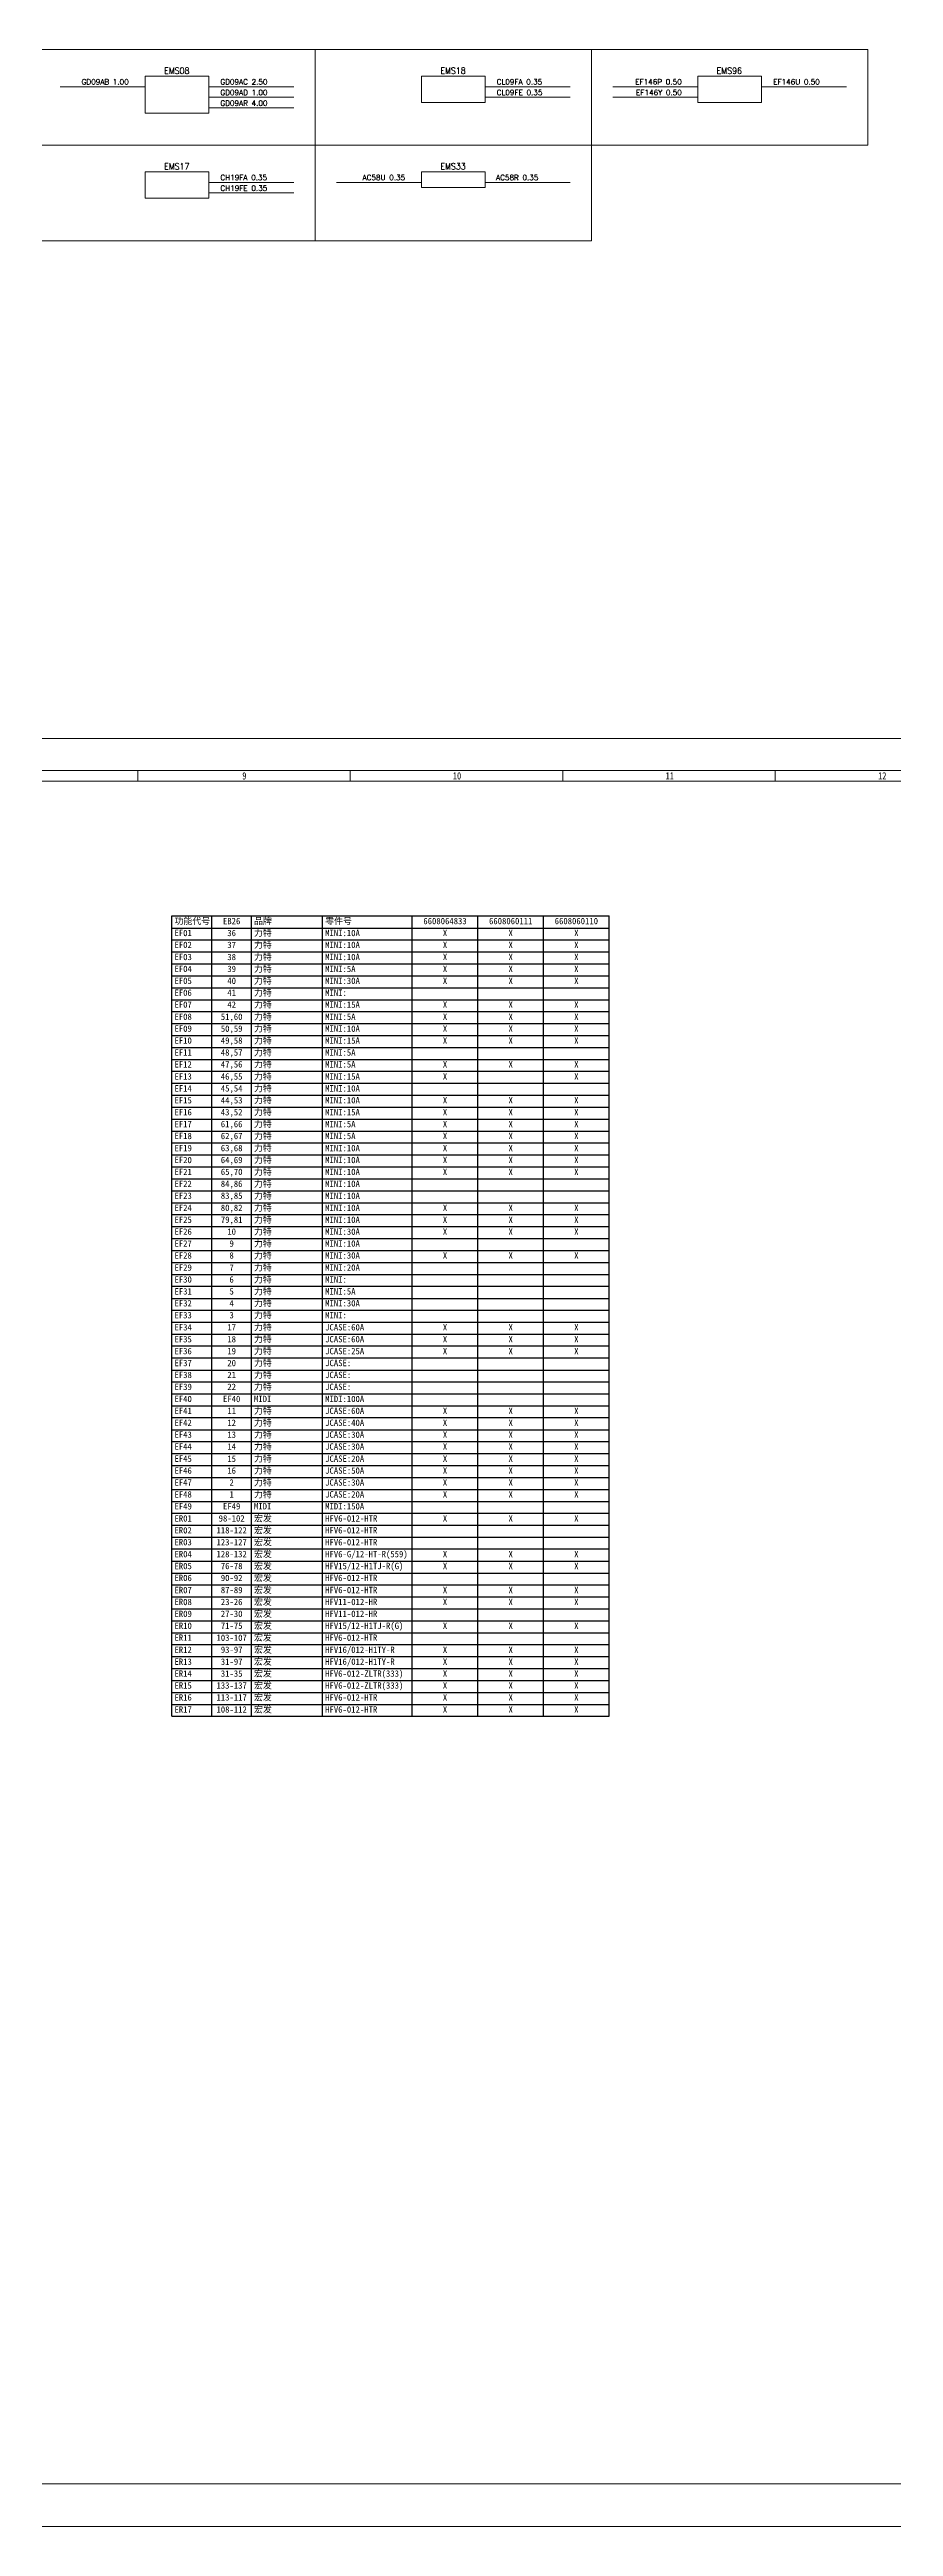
# Model space of a CAD drawing. Header units: inches. Extents: x 47316 to 59086, y 3141 to 11743.
# Drawn here: x 51026 to 51424, y 9458 to 10623 of the extents above; entities that cross this region are included whole.
import ezdxf
from ezdxf.enums import TextEntityAlignment as Align

# ---------------------------------------------------------------- set-up
doc = ezdxf.new("R2010")
doc.units = ezdxf.units.IN
doc.header["$MEASUREMENT"] = 0
doc.styles.add('COOL-宋体', font='')
doc.styles.add('MtX_FangSong_GB2312', font='')
doc.styles.add('样式 100', font='SimSun.ttf', dxfattribs={"width": 0.7, "height": 3.5})
doc.styles.get('COOL-宋体').set_extended_font_data('SimSun')
doc.styles.get('MtX_FangSong_GB2312').set_extended_font_data('FangSong_GB2312')

msp = doc.modelspace()

# ---------------------------------------------------------------- linework, layer by layer
at = {"color": 7, "linetype": 'Continuous', "lineweight": 15}
for p, q in [((51031.4, 10605.8), (51071.4, 10605.8)), ((51101.4, 10605.8), (51141.4, 10605.8)), ((51231.4, 10605.8), (51271.4, 10605.8)), ((51291.4, 10605.8), (51331.4, 10605.8)), ((51361.4, 10605.8), (51401.4, 10605.8)), ((51101.4, 10600.8), (51141.4, 10600.8)), ((51101.4, 10595.8), (51141.4, 10595.8)), ((51231.4, 10600.8), (51271.4, 10600.8)), ((51291.4, 10600.8), (51331.4, 10600.8)), ((51101.4, 10560.8), (51141.4, 10560.8)), ((51161.4, 10560.8), (51201.4, 10560.8)), ((51231.4, 10560.8), (51271.4, 10560.8)), ((51101.4, 10555.8), (51141.4, 10555.8))]:
    msp.add_line(p, q, dxfattribs=at)
at = {"color": 0, "lineweight": 15}
for p, q in [((57387.9, 10299.1), (50247.9, 10299.1)), ((50267.9, 10284.1), (57267.9, 10284.1)), ((50267.9, 10279.1), (57367.9, 10279.1)), ((51067.9, 10279.1), (51067.9, 10284.1)), ((51167.9, 10279.1), (51167.9, 10284.1)), ((51267.9, 10279.1), (51267.9, 10284.1)), ((51367.9, 10279.1), (51367.9, 10284.1)), ((50267.9, 9478.1), (57367.9, 9478.1)), ((51196.9, 9478.1), (51416.9, 9478.1)), ((50247.9, 9458.1), (57387.9, 9458.1))]:
    msp.add_line(p, q, dxfattribs=at)
at = {"color": 0, "lineweight": -3}
for p, q in [((51084, 9839.2), (51084, 10215.7)), ((51084, 10215.7), (51289.8, 10215.7)), ((51084, 10210), (51289.8, 10210)), ((51102.7, 9839.2), (51102.7, 10215.7)), ((51121.4, 9839.2), (51121.4, 10215.7)), ((51154.9, 9839.2), (51154.9, 10215.7)), ((51197.1, 9839.2), (51197.1, 10215.7)), ((51228, 9839.2), (51228, 10215.7)), ((51258.9, 9839.2), (51258.9, 10215.7)), ((51289.8, 9839.2), (51289.8, 10215.7)), ((51084, 10204.4), (51289.8, 10204.4)), ((51084, 10198.8), (51289.8, 10198.8)), ((51084, 10193.2), (51289.8, 10193.2)), ((51084, 10187.6), (51289.8, 10187.6)), ((51084, 10181.9), (51289.8, 10181.9)), ((51084, 10176.3), (51289.8, 10176.3)), ((51084, 10170.7), (51289.8, 10170.7)), ((51084, 10165.1), (51289.8, 10165.1)), ((51084, 10159.5), (51289.8, 10159.5)), ((51084, 10153.8), (51289.8, 10153.8)), ((51084, 10148.2), (51289.8, 10148.2)), ((51084, 10142.6), (51289.8, 10142.6)), ((51084, 10137), (51289.8, 10137)), ((51084, 10131.4), (51289.8, 10131.4)), ((51084, 10125.8), (51289.8, 10125.8)), ((51084, 10120.1), (51289.8, 10120.1)), ((51084, 10114.5), (51289.8, 10114.5)), ((51084, 10108.9), (51289.8, 10108.9)), ((51084, 10103.3), (51289.8, 10103.3)), ((51084, 10097.7), (51289.8, 10097.7)), ((51084, 10092), (51289.8, 10092)), ((51084, 10086.4), (51289.8, 10086.4)), ((51084, 10080.8), (51289.8, 10080.8)), ((51084, 10075.2), (51289.8, 10075.2)), ((51084, 10069.6), (51289.8, 10069.6)), ((51084, 10063.9), (51289.8, 10063.9)), ((51084, 10058.3), (51289.8, 10058.3)), ((51084, 10052.7), (51289.8, 10052.7)), ((51084, 10047.1), (51289.8, 10047.1)), ((51084, 10041.5), (51289.8, 10041.5)), ((51084, 10035.8), (51289.8, 10035.8)), ((51084, 10030.2), (51289.8, 10030.2)), ((51084, 10024.6), (51289.8, 10024.6)), ((51084, 10019), (51289.8, 10019)), ((51084, 10013.4), (51289.8, 10013.4)), ((51084, 10007.8), (51289.8, 10007.8)), ((51084, 10002.1), (51289.8, 10002.1)), ((51084, 9996.5), (51289.8, 9996.5)), ((51084, 9990.9), (51289.8, 9990.9)), ((51084, 9985.3), (51289.8, 9985.3)), ((51084, 9979.7), (51289.8, 9979.7)), ((51084, 9974), (51289.8, 9974)), ((51084, 9968.4), (51289.8, 9968.4)), ((51084, 9962.8), (51289.8, 9962.8)), ((51084, 9957.2), (51289.8, 9957.2)), ((51084, 9951.6), (51289.8, 9951.6)), ((51084, 9945.9), (51289.8, 9945.9)), ((51084, 9940.3), (51289.8, 9940.3)), ((51084, 9934.7), (51289.8, 9934.7)), ((51084, 9929.1), (51289.8, 9929.1)), ((51084, 9923.5), (51289.8, 9923.5)), ((51084, 9917.9), (51289.8, 9917.9)), ((51084, 9912.2), (51289.8, 9912.2)), ((51084, 9906.6), (51289.8, 9906.6)), ((51084, 9901), (51289.8, 9901)), ((51084, 9895.4), (51289.8, 9895.4)), ((51084, 9889.8), (51289.8, 9889.8)), ((51084, 9884.1), (51289.8, 9884.1)), ((51084, 9878.5), (51289.8, 9878.5)), ((51084, 9872.9), (51289.8, 9872.9)), ((51084, 9867.3), (51289.8, 9867.3)), ((51084, 9861.7), (51289.8, 9861.7)), ((51084, 9856), (51289.8, 9856)), ((51084, 9850.4), (51289.8, 9850.4)), ((51084, 9844.8), (51289.8, 9844.8)), ((51084, 9839.2), (51289.8, 9839.2))]:
    msp.add_line(p, q, dxfattribs=at)
at = {"color": 7, "linetype": 'Continuous', "lineweight": 15}
for points in [[(51021.4, 10623.3), (51021.4, 10578.3), (51151.4, 10578.3), (51151.4, 10623.3)], [(51151.4, 10623.3), (51151.4, 10578.3), (51281.4, 10578.3), (51281.4, 10623.3)], [(51281.4, 10623.3), (51281.4, 10578.3), (51411.4, 10578.3), (51411.4, 10623.3)], [(51071.4, 10610.8), (51071.4, 10593.3), (51101.4, 10593.3), (51101.4, 10610.8)], [(51201.4, 10610.8), (51201.4, 10598.3), (51231.4, 10598.3), (51231.4, 10610.8)], [(51331.4, 10610.8), (51331.4, 10598.3), (51361.4, 10598.3), (51361.4, 10610.8)], [(51021.4, 10578.3), (51021.4, 10533.3), (51151.4, 10533.3), (51151.4, 10578.3)], [(51151.4, 10578.3), (51151.4, 10533.3), (51281.4, 10533.3), (51281.4, 10578.3)], [(51071.4, 10565.8), (51071.4, 10553.3), (51101.4, 10553.3), (51101.4, 10565.8)], [(51201.4, 10565.8), (51201.4, 10558.3), (51231.4, 10558.3), (51231.4, 10565.8)]]:
    msp.add_lwpolyline(points, close=True, dxfattribs=at)

# ---------------------------------------------------------------- texts
at = {"color": 0, "lineweight": 15, "style": 'MtX_FangSong_GB2312', "width": 0.7}
for s, p in [('9', (51117.1, 10279.9)), ('10', (51216.2, 10279.9)), ('11', (51316.3, 10279.9)), ('12', (51416.3, 10279.9))]:
    msp.add_text(s, height=3.4, dxfattribs=at).set_placement(p)
at = {"color": 0, "lineweight": -3, "style": 'COOL-宋体'}
for s, height, p in [('功能代号', 3, (51085.2, 10211.8)), ('EF01', 3, (51085.2, 10206.2)), ('力特', 3, (51122.6, 10206.2)), ('品牌', 3, (51122.6, 10211.8)), ('零件号', 3, (51156.1, 10211.8)), ('MINI:10A', 3, (51156.1, 10206.2)), ('EF02', 3, (51085.2, 10200.6)), ('EF03', 3, (51085.2, 10194.9)), ('力特', 3, (51122.6, 10200.6)), ('力特', 3, (51122.6, 10194.9)), ('MINI:10A', 3, (51156.1, 10200.6)), ('MINI:10A', 3, (51156.1, 10194.9)), ('EF04', 3, (51085.2, 10189.3)), ('EF05', 3, (51085.2, 10183.7)), ('力特', 3, (51122.6, 10189.3)), ('力特', 3, (51122.6, 10183.7)), ('MINI:5A', 3, (51156.1, 10189.3)), ('MINI:30A', 3, (51156.1, 10183.7)), ('EF06', 3, (51085.2, 10178.1)), ('EF07', 3, (51085.2, 10172.5)), ('力特', 3, (51122.6, 10178.1)), ('力特', 3, (51122.6, 10172.5)), ('MINI:', 3, (51156.1, 10178.1)), ('MINI:15A', 3, (51156.1, 10172.5)), ('EF08', 3, (51085.2, 10166.8)), ('EF09', 3, (51085.2, 10161.2)), ('力特', 3, (51122.6, 10166.8)), ('力特', 3, (51122.6, 10161.2)), ('MINI:5A', 3, (51156.1, 10166.8)), ('MINI:10A', 3, (51156.1, 10161.2)), ('EF10', 3, (51085.2, 10155.6)), ('EF11', 3, (51085.2, 10150)), ('力特', 3, (51122.6, 10155.6)), ('力特', 3, (51122.6, 10150)), ('MINI:15A', 3, (51156.1, 10155.6)), ('MINI:5A', 3, (51156.1, 10150)), ('EF12', 3, (51085.2, 10144.4)), ('EF13', 3, (51085.2, 10138.7)), ('力特', 3, (51122.6, 10144.4)), ('力特', 3, (51122.6, 10138.7)), ('MINI:5A', 3, (51156.1, 10144.4)), ('MINI:15A', 3, (51156.1, 10138.7)), ('EF14', 3, (51085.2, 10133.1)), ('EF15', 3, (51085.2, 10127.5)), ('力特', 3, (51122.6, 10133.1)), ('力特', 3, (51122.6, 10127.5)), ('MINI:10A', 3, (51156.1, 10133.1)), ('MINI:10A', 3, (51156.1, 10127.5)), ('EF16', 3, (51085.2, 10121.9)), ('EF17', 3, (51085.2, 10116.3)), ('力特', 3, (51122.6, 10121.9)), ('力特', 3, (51122.6, 10116.3)), ('力特', 3, (51122.6, 10110.7)), ('MINI:15A', 3, (51156.1, 10121.9)), ('MINI:5A', 3, (51156.1, 10116.3)), ('EF18', 3, (51085.2, 10110.7)), ('EF19', 3, (51085.2, 10105)), ('EF20', 3, (51085.2, 10099.4)), ('力特', 3, (51122.6, 10105)), ('力特', 3, (51122.6, 10099.4)), ('MINI:5A', 3, (51156.1, 10110.7)), ('MINI:10A', 3, (51156.1, 10105)), ('MINI:10A', 3, (51156.1, 10099.4)), ('EF21', 3, (51085.2, 10093.8)), ('EF22', 3, (51085.2, 10088.2)), ('力特', 3, (51122.6, 10093.8)), ('力特', 3, (51122.6, 10088.2)), ('MINI:10A', 3, (51156.1, 10093.8)), ('MINI:10A', 3, (51156.1, 10088.2)), ('EF23', 3, (51085.2, 10082.6)), ('EF24', 3, (51085.2, 10076.9)), ('力特', 3, (51122.6, 10082.6)), ('力特', 3, (51122.6, 10076.9)), ('MINI:10A', 3, (51156.1, 10082.6)), ('MINI:10A', 3, (51156.1, 10076.9)), ('EF25', 3, (51085.2, 10071.3)), ('EF26', 3, (51085.2, 10065.7)), ('力特', 3, (51122.6, 10071.3)), ('力特', 3, (51122.6, 10065.7)), ('MINI:10A', 3, (51156.1, 10071.3)), ('MINI:30A', 3, (51156.1, 10065.7)), ('EF27', 3, (51085.2, 10060.1)), ('EF28', 3, (51085.2, 10054.5)), ('力特', 3, (51122.6, 10060.1)), ('力特', 3, (51122.6, 10054.5)), ('MINI:10A', 3, (51156.1, 10060.1)), ('MINI:30A', 3, (51156.1, 10054.5)), ('EF29', 3, (51085.2, 10048.8)), ('EF30', 3, (51085.2, 10043.2)), ('力特', 3, (51122.6, 10048.8)), ('力特', 3, (51122.6, 10043.2)), ('MINI:20A', 3, (51156.1, 10048.8)), ('MINI:', 3, (51156.1, 10043.2)), ('EF31', 3, (51085.2, 10037.6)), ('EF32', 3, (51085.2, 10032)), ('力特', 3, (51122.6, 10037.6)), ('力特', 3, (51122.6, 10032)), ('MINI:5A', 3, (51156.1, 10037.6)), ('MINI:30A', 3, (51156.1, 10032)), ('EF33', 3, (51085.2, 10026.4)), ('EF34', 3, (51085.2, 10020.7)), ('力特', 3, (51122.6, 10026.4)), ('力特', 3, (51122.6, 10020.7)), ('MINI:', 3, (51156.1, 10026.4)), ('JCASE:60A', 3, (51156.1, 10020.7)), ('EF35', 3, (51085.2, 10015.1)), ('EF36', 3, (51085.2, 10009.5)), ('力特', 3, (51122.6, 10015.1)), ('力特', 3, (51122.6, 10009.5)), ('JCASE:60A', 3, (51156.1, 10015.1)), ('JCASE:25A', 3, (51156.1, 10009.5)), ('EF37', 3, (51085.2, 10003.9)), ('EF38', 3, (51085.2, 9998.3)), ('力特', 3, (51122.6, 10003.9)), ('力特', 3, (51122.6, 9998.3)), ('JCASE:', 3, (51156.1, 10003.9)), ('JCASE:', 3, (51156.1, 9998.3)), ('EF39', 3, (51085.2, 9992.7)), ('EF40', 3, (51085.2, 9987)), ('力特', 3, (51122.6, 9992.7)), ('MIDI', 3, (51122.6, 9987)), ('JCASE:', 3, (51156.1, 9992.7)), ('MIDI:100A', 3, (51156.1, 9987)), ('EF41', 3, (51085.2, 9981.4)), ('EF42', 3, (51085.2, 9975.8)), ('力特', 3, (51122.6, 9981.4)), ('力特', 3, (51122.6, 9975.8)), ('JCASE:60A', 3, (51156.1, 9981.4)), ('JCASE:40A', 3, (51156.1, 9975.8)), ('EF43', 3, (51085.2, 9970.2)), ('EF44', 3, (51085.2, 9964.6)), ('力特', 3, (51122.6, 9970.2)), ('力特', 3, (51122.6, 9964.6)), ('力特', 3, (51122.6, 9958.9)), ('JCASE:30A', 3, (51156.1, 9970.2)), ('JCASE:30A', 3, (51156.1, 9964.6)), ('EF45', 3, (51085.2, 9958.9)), ('EF46', 3, (51085.2, 9953.3)), ('力特', 3, (51122.6, 9953.3)), ('力特', 3, (51122.6, 9947.7)), ('JCASE:20A', 3, (51156.1, 9958.9)), ('JCASE:50A', 3, (51156.1, 9953.3)), ('JCASE:30A', 3, (51156.1, 9947.7)), ('EF47', 3, (51085.2, 9947.7)), ('EF48', 3, (51085.2, 9942.1)), ('EF49', 3, (51085.2, 9936.5)), ('力特', 3, (51122.6, 9942.1)), ('MIDI', 3, (51122.6, 9936.5)), ('JCASE:20A', 3, (51156.1, 9942.1)), ('MIDI:150A', 3, (51156.1, 9936.5)), ('ER01', 3, (51085.2, 9930.8)), ('ER02', 3, (51085.2, 9925.2)), ('宏发', 3, (51122.6, 9930.8)), ('宏发', 3, (51122.6, 9925.2)), ('HFV6-012-HTR', 3.005, (51156.1, 9930.8)), ('HFV6-012-HTR', 3.005, (51156.1, 9925.2)), ('ER03', 3, (51085.2, 9919.6)), ('ER04', 3, (51085.2, 9914)), ('宏发', 3, (51122.6, 9919.6)), ('宏发', 3, (51122.6, 9914)), ('HFV6-012-HTR', 3.005, (51156.1, 9919.6)), ('HFV6-G/12-HT-R(559)', 3.005, (51156.1, 9914)), ('ER05', 3, (51085.2, 9908.4)), ('ER06', 3, (51085.2, 9902.8)), ('宏发', 3, (51122.6, 9908.4)), ('宏发', 3, (51122.6, 9902.8)), ('HFV15/12-H1TJ-R(G)', 3.005, (51156.1, 9908.4)), ('HFV6-012-HTR', 3.005, (51156.1, 9902.8)), ('ER07', 3, (51085.2, 9897.1)), ('ER08', 3, (51085.2, 9891.5)), ('宏发', 3, (51122.6, 9897.1)), ('宏发', 3, (51122.6, 9891.5)), ('HFV6-012-HTR', 3.005, (51156.1, 9897.1)), ('HFV11-012-HR', 3.005, (51156.1, 9891.5)), ('ER09', 3, (51085.2, 9885.9)), ('ER10', 3, (51085.2, 9880.3)), ('宏发', 3, (51122.6, 9885.9)), ('宏发', 3, (51122.6, 9880.3)), ('HFV11-012-HR', 3.005, (51156.1, 9885.9)), ('HFV15/12-H1TJ-R(G)', 3.005, (51156.1, 9880.3)), ('ER11', 3, (51085.2, 9874.7)), ('ER12', 3, (51085.2, 9869)), ('宏发', 3, (51122.6, 9874.7)), ('宏发', 3, (51122.6, 9869)), ('HFV6-012-HTR', 3.005, (51156.1, 9874.7)), ('HFV16/012-H1TY-R', 3.005, (51156.1, 9869)), ('ER13', 3, (51085.2, 9863.4)), ('ER14', 3, (51085.2, 9857.8)), ('宏发', 3, (51122.6, 9863.4)), ('宏发', 3, (51122.6, 9857.8)), ('HFV16/012-H1TY-R', 3.005, (51156.1, 9863.4)), ('HFV6-012-ZLTR(333)', 3.005, (51156.1, 9857.8)), ('ER15', 3, (51085.2, 9852.2)), ('ER16', 3, (51085.2, 9846.6)), ('宏发', 3, (51122.6, 9852.2)), ('宏发', 3, (51122.6, 9846.6)), ('HFV6-012-ZLTR(333)', 3.005, (51156.1, 9852.2)), ('HFV6-012-HTR', 3.005, (51156.1, 9846.6)), ('ER17', 3, (51085.2, 9840.9)), ('宏发', 3, (51122.6, 9840.9)), ('HFV6-012-HTR', 3.005, (51156.1, 9840.9))]:
    msp.add_text(s, height=height, dxfattribs=at).set_placement(p)
for s, p in [('EB26', (51112.1, 10211.8)), ('36', (51112.1, 10206.2)), ('6608064833', (51212.5, 10211.8)), ('X', (51212.5, 10206.2)), ('6608060111', (51243.4, 10211.8)), ('X', (51243.4, 10206.2)), ('6608060110', (51274.3, 10211.8)), ('X', (51274.3, 10206.2)), ('37', (51112.1, 10200.6)), ('38', (51112.1, 10194.9)), ('X', (51212.5, 10200.6)), ('X', (51212.5, 10194.9)), ('X', (51243.4, 10200.6)), ('X', (51243.4, 10194.9)), ('X', (51274.3, 10200.6)), ('X', (51274.3, 10194.9)), ('40', (51112.1, 10183.7)), ('39', (51112.1, 10189.3)), ('X', (51212.5, 10189.3)), ('X', (51212.5, 10183.7)), ('X', (51243.4, 10189.3)), ('X', (51243.4, 10183.7)), ('X', (51274.3, 10189.3)), ('X', (51274.3, 10183.7)), ('41', (51112.1, 10178.1)), ('42', (51112.1, 10172.5)), ('X', (51212.5, 10172.5)), ('X', (51243.4, 10172.5)), ('X', (51274.3, 10172.5)), ('51,60', (51112.1, 10166.8)), ('50,59', (51112.1, 10161.2)), ('X', (51212.5, 10166.8)), ('X', (51212.5, 10161.2)), ('X', (51243.4, 10166.8)), ('X', (51243.4, 10161.2)), ('X', (51274.3, 10166.8)), ('X', (51274.3, 10161.2)), ('49,58', (51112.1, 10155.6)), ('48,57', (51112.1, 10150)), ('X', (51212.5, 10155.6)), ('X', (51243.4, 10155.6)), ('X', (51274.3, 10155.6)), ('47,56', (51112.1, 10144.4)), ('46,55', (51112.1, 10138.7)), ('X', (51212.5, 10144.4)), ('X', (51212.5, 10138.7)), ('X', (51243.4, 10144.4)), ('X', (51274.3, 10144.4)), ('X', (51274.3, 10138.7)), ('45,54', (51112.1, 10133.1)), ('44,53', (51112.1, 10127.5)), ('X', (51212.5, 10127.5)), ('X', (51243.4, 10127.5)), ('X', (51274.3, 10127.5)), ('43,52', (51112.1, 10121.9)), ('61,66', (51112.1, 10116.3)), ('X', (51212.5, 10121.9)), ('X', (51212.5, 10116.3)), ('X', (51243.4, 10121.9)), ('X', (51243.4, 10116.3)), ('X', (51274.3, 10121.9)), ('X', (51274.3, 10116.3)), ('62,67', (51112.1, 10110.7)), ('63,68', (51112.1, 10105)), ('64,69', (51112.1, 10099.4)), ('X', (51212.5, 10110.7)), ('X', (51212.5, 10105)), ('X', (51212.5, 10099.4)), ('X', (51243.4, 10110.7)), ('X', (51243.4, 10105)), ('X', (51243.4, 10099.4)), ('X', (51274.3, 10110.7)), ('X', (51274.3, 10105)), ('X', (51274.3, 10099.4)), ('65,70', (51112.1, 10093.8)), ('84,86', (51112.1, 10088.2)), ('X', (51212.5, 10093.8)), ('X', (51243.4, 10093.8)), ('X', (51274.3, 10093.8)), ('83,85', (51112.1, 10082.6)), ('80,82', (51112.1, 10076.9)), ('X', (51212.5, 10076.9)), ('X', (51243.4, 10076.9)), ('X', (51274.3, 10076.9)), ('79,81', (51112.1, 10071.3)), ('10', (51112.1, 10065.7)), ('X', (51212.5, 10071.3)), ('X', (51212.5, 10065.7)), ('X', (51243.4, 10071.3)), ('X', (51243.4, 10065.7)), ('X', (51274.3, 10071.3)), ('X', (51274.3, 10065.7)), ('8', (51112.1, 10054.5)), ('9', (51112.1, 10060.1)), ('X', (51212.5, 10054.5)), ('X', (51243.4, 10054.5)), ('X', (51274.3, 10054.5)), ('7', (51112.1, 10048.8)), ('6', (51112.1, 10043.2)), ('5', (51112.1, 10037.6)), ('4', (51112.1, 10032)), ('17', (51112.1, 10020.7)), ('3', (51112.1, 10026.4)), ('X', (51212.5, 10020.7)), ('X', (51243.4, 10020.7)), ('X', (51274.3, 10020.7)), ('18', (51112.1, 10015.1)), ('19', (51112.1, 10009.5)), ('X', (51212.5, 10015.1)), ('X', (51212.5, 10009.5)), ('X', (51243.4, 10015.1)), ('X', (51243.4, 10009.5)), ('X', (51274.3, 10015.1)), ('X', (51274.3, 10009.5)), ('20', (51112.1, 10003.9)), ('21', (51112.1, 9998.3)), ('EF40', (51112.1, 9987)), ('22', (51112.1, 9992.7)), ('11', (51112.1, 9981.4)), ('12', (51112.1, 9975.8)), ('X', (51212.5, 9981.4)), ('X', (51212.5, 9975.8)), ('X', (51243.4, 9981.4)), ('X', (51243.4, 9975.8)), ('X', (51274.3, 9981.4)), ('X', (51274.3, 9975.8)), ('13', (51112.1, 9970.2)), ('14', (51112.1, 9964.6)), ('X', (51212.5, 9970.2)), ('X', (51212.5, 9964.6)), ('X', (51243.4, 9970.2)), ('X', (51243.4, 9964.6)), ('X', (51274.3, 9970.2)), ('X', (51274.3, 9964.6)), ('15', (51112.1, 9958.9)), ('16', (51112.1, 9953.3)), ('X', (51212.5, 9958.9)), ('X', (51212.5, 9953.3)), ('X', (51243.4, 9958.9)), ('X', (51243.4, 9953.3)), ('X', (51274.3, 9958.9)), ('X', (51274.3, 9953.3)), ('EF49', (51112.1, 9936.5)), ('2', (51112.1, 9947.7)), ('1', (51112.1, 9942.1)), ('X', (51212.5, 9947.7)), ('X', (51212.5, 9942.1)), ('X', (51243.4, 9947.7)), ('X', (51243.4, 9942.1)), ('X', (51274.3, 9947.7)), ('X', (51274.3, 9942.1)), ('118-122', (51112.1, 9925.2)), ('98-102', (51112.1, 9930.8)), ('X', (51212.5, 9930.8)), ('X', (51243.4, 9930.8)), ('X', (51274.3, 9930.8)), ('123-127', (51112.1, 9919.6)), ('128-132', (51112.1, 9914)), ('X', (51212.5, 9914)), ('X', (51243.4, 9914)), ('X', (51274.3, 9914)), ('76-78', (51112.1, 9908.4)), ('90-92', (51112.1, 9902.8)), ('X', (51212.5, 9908.4)), ('X', (51243.4, 9908.4)), ('X', (51274.3, 9908.4)), ('23-26', (51112.1, 9891.5)), ('87-89', (51112.1, 9897.1)), ('X', (51212.5, 9897.1)), ('X', (51212.5, 9891.5)), ('X', (51243.4, 9897.1)), ('X', (51243.4, 9891.5)), ('X', (51274.3, 9897.1)), ('X', (51274.3, 9891.5)), ('27-30', (51112.1, 9885.9)), ('71-75', (51112.1, 9880.3)), ('X', (51212.5, 9880.3)), ('X', (51243.4, 9880.3)), ('X', (51274.3, 9880.3)), ('103-107', (51112.1, 9874.7)), ('93-97', (51112.1, 9869)), ('X', (51212.5, 9869)), ('X', (51243.4, 9869)), ('X', (51274.3, 9869)), ('31-97', (51112.1, 9863.4)), ('31-35', (51112.1, 9857.8)), ('X', (51212.5, 9863.4)), ('X', (51212.5, 9857.8)), ('X', (51243.4, 9863.4)), ('X', (51243.4, 9857.8)), ('X', (51274.3, 9863.4)), ('X', (51274.3, 9857.8)), ('133-137', (51112.1, 9852.2)), ('113-117', (51112.1, 9846.6)), ('X', (51212.5, 9852.2)), ('X', (51212.5, 9846.6)), ('X', (51243.4, 9852.2)), ('X', (51243.4, 9846.6)), ('X', (51274.3, 9852.2)), ('X', (51274.3, 9846.6)), ('108-112', (51112.1, 9840.9)), ('X', (51212.5, 9840.9)), ('X', (51243.4, 9840.9)), ('X', (51274.3, 9840.9))]:
    msp.add_text(s, height=3, dxfattribs=at).set_placement(p, align=Align.CENTER)
at = {"color": 7, "linetype": 'Continuous', "lineweight": 15, "attachment_point": 1, "style": '样式 100'}
for s, insert, char_height, width in [('\\Fromans.shx;\\W1.0000000000;\\T1.0000000000;\\o\\lGD09AB 1.00 ', (51041.5, 10609.3), 2.5, 27.738), ('\\Fromans.shx;\\W0.9000000000;\\T1.0000000000;\\o\\lEMS08', (51080.3, 10614.8), 3, 13.243), ('\\Fromans.shx;\\W1.0000000000;\\T1.0000000000;\\o\\lGD09AC 2.50 ', (51106.8, 10609.3), 2.5, 27.738), ('\\Fromans.shx;\\W1.0000000000;\\T1.0000000000;\\o\\lGD09AD 1.00 ', (51106.8, 10604.3), 2.5, 27.738), ('\\Fromans.shx;\\W0.9000000000;\\T1.0000000000;\\o\\lEMS18', (51210.3, 10614.8), 3, 13.243), ('\\Fromans.shx;\\W1.0000000000;\\T1.0000000000;\\o\\lCL09FA 0.35 ', (51236.8, 10609.3), 2.5, 26.905), ('\\Fromans.shx;\\W1.0000000000;\\T1.0000000000;\\o\\lCL09FE 0.35 ', (51236.8, 10604.3), 2.5, 27.024), ('\\Fromans.shx;\\W1.0000000000;\\T1.0000000000;\\o\\lEF146P 0.50 ', (51302, 10609.3), 2.5, 27.381), ('\\Fromans.shx;\\W1.0000000000;\\T1.0000000000;\\o\\lEF146Y 0.50 ', (51302.4, 10604.3), 2.5, 27.024), ('\\Fromans.shx;\\W0.9000000000;\\T1.0000000000;\\o\\lEMS96', (51340.3, 10614.8), 3, 13.243), ('\\Fromans.shx;\\W1.0000000000;\\T1.0000000000;\\o\\lEF146U 0.50 ', (51366.9, 10609.3), 2.5, 27.5), ('\\Fromans.shx;\\W1.0000000000;\\T1.0000000000;\\o\\lGD09AR 4.00 ', (51106.8, 10599.3), 2.5, 27.738), ('\\Fromans.shx;\\W0.9000000000;\\T1.0000000000;\\o\\lEMS17', (51080.3, 10569.8), 3, 13.243), ('\\Fromans.shx;\\W0.9000000000;\\T1.0000000000;\\o\\lEMS33', (51210.3, 10569.8), 3, 13.243), ('\\Fromans.shx;\\W1.0000000000;\\T1.0000000000;\\o\\lCH19FA 0.35 ', (51106.8, 10564.3), 2.5, 27.5), ('\\Fromans.shx;\\W1.0000000000;\\T1.0000000000;\\o\\lCH19FE 0.35 ', (51106.8, 10559.3), 2.5, 27.619), ('\\Fromans.shx;\\W1.0000000000;\\T1.0000000000;\\o\\lAC58U 0.35 ', (51173.7, 10564.3), 2.5, 25.357), ('\\Fromans.shx;\\W1.0000000000;\\T1.0000000000;\\o\\lAC58R 0.35 ', (51236.5, 10564.3), 2.5, 25.238)]:
    msp.add_mtext(s, dxfattribs=dict(at, insert=insert, char_height=char_height, width=width))

doc.saveas('drawing.dxf')
